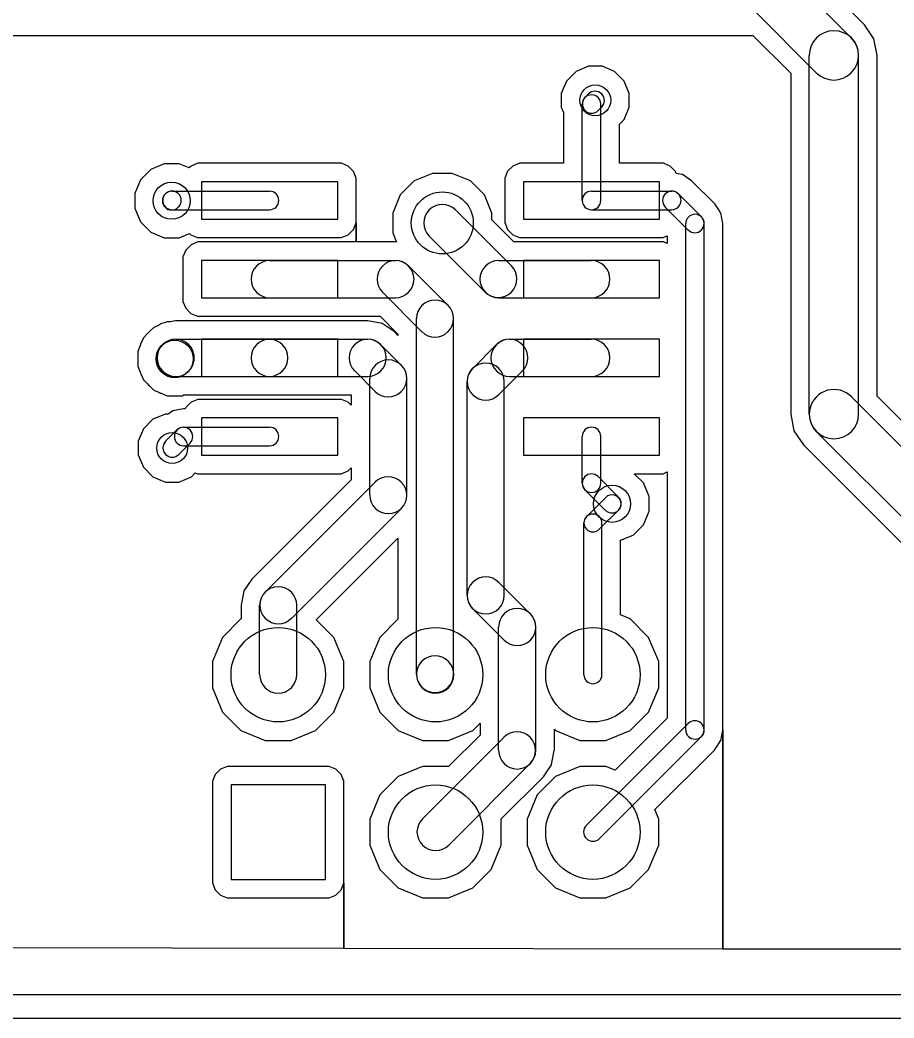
# Model space of a CAD drawing. Extents: x 32880 to 68030, y 27285 to 49782.
# Drawn here: x 40376 to 45931, y 27285 to 33626 of the extents above; entities that cross this region are included whole.
import ezdxf

# ---------------------------------------------------------------- set-up
doc = ezdxf.new("R2010")
doc.units = 0
doc.layers.add('BLACK', color=1, linetype='CONTINUOUS')

msp = doc.modelspace()

# ---------------------------------------------------------------- linework, layer by layer
at = {"layer": 'BLACK'}
for p, q in [((45743, 33595), (45342, 33995)), ((45743, 33595), (45342, 33995)), ((45659, 33512), (45259, 33912)), ((45437, 33290), (45037, 33690)), ((45743, 33594), (45743, 33595)), ((45743, 33594), (45743, 33595)), ((45803, 33505), (45743, 33594)), ((45803, 33505), (45743, 33594)), ((36869, 33526), (45034, 33526)), ((36869, 33526), (45034, 33526)), ((45034, 33526), (45274, 33287)), ((45034, 33526), (45274, 33287)), ((45824, 33400), (45803, 33505)), ((45824, 33400), (45803, 33505)), ((45392, 31122), (45392, 33400)), ((45706, 31122), (45706, 33400)), ((45824, 31235), (45824, 33400)), ((45824, 31235), (45824, 33400)), ((43910, 33298), (43849, 33237)), ((43910, 33298), (43849, 33237)), ((43989, 33331), (43910, 33298)), ((43989, 33331), (43910, 33298)), ((44075, 33331), (43989, 33331)), ((44075, 33331), (43989, 33331)), ((44154, 33298), (44075, 33331)), ((44154, 33298), (44075, 33331)), ((44215, 33237), (44154, 33298)), ((44215, 33237), (44154, 33298)), ((43849, 33237), (43816, 33158)), ((43849, 33237), (43816, 33158)), ((44248, 33158), (44215, 33237)), ((44248, 33158), (44215, 33237)), ((45274, 33287), (45274, 31121)), ((45274, 33287), (45274, 31121)), ((43816, 33158), (43816, 33072)), ((43816, 33158), (43816, 33072)), ((43990, 33156), (43967, 33133)), ((44248, 33072), (44248, 33158)), ((44248, 33072), (44248, 33158)), ((43816, 33072), (43831, 33037)), ((43816, 33072), (43831, 33037)), ((43831, 33037), (43831, 32715)), ((43831, 33037), (43831, 32715)), ((43949, 32479), (43949, 33091)), ((44073, 33073), (44050, 33050)), ((44067, 32479), (44067, 33091)), ((44215, 32993), (44248, 33072)), ((44215, 32993), (44248, 33072)), ((44185, 32963), (44215, 32993)), ((44185, 32963), (44215, 32993)), ((44185, 32715), (44185, 32963)), ((44185, 32715), (44185, 32963)), ((41207, 32676), (41141, 32610)), ((41207, 32676), (41141, 32610)), ((41293, 32712), (41207, 32676)), ((41293, 32712), (41207, 32676)), ((41387, 32712), (41293, 32712)), ((41387, 32712), (41293, 32712)), ((41450, 32686), (41387, 32712)), ((41450, 32686), (41387, 32712)), ((41463, 32697), (41450, 32686)), ((41463, 32697), (41450, 32686)), ((41506, 32715), (41463, 32697)), ((41506, 32715), (41463, 32697)), ((42372, 32715), (41506, 32715)), ((42372, 32715), (41506, 32715)), ((42419, 32715), (42372, 32715)), ((42419, 32715), (42372, 32715)), ((42462, 32697), (42419, 32715)), ((42462, 32697), (42419, 32715)), ((42495, 32663), (42462, 32697)), ((42495, 32663), (42462, 32697)), ((42513, 32620), (42495, 32663)), ((42513, 32620), (42495, 32663)), ((43475, 32664), (43457, 32621)), ((43475, 32664), (43457, 32621)), ((43509, 32697), (43475, 32664)), ((43509, 32697), (43475, 32664)), ((43552, 32715), (43509, 32697)), ((43552, 32715), (43509, 32697)), ((43831, 32715), (43552, 32715)), ((43831, 32715), (43552, 32715)), ((44418, 32715), (44185, 32715)), ((44418, 32715), (44185, 32715)), ((44465, 32715), (44418, 32715)), ((44465, 32715), (44418, 32715)), ((44508, 32697), (44465, 32715)), ((44508, 32697), (44465, 32715)), ((44541, 32663), (44508, 32697)), ((44541, 32663), (44508, 32697)), ((44546, 32651), (44541, 32663)), ((44546, 32651), (44541, 32663)), ((41141, 32610), (41105, 32524)), ((41141, 32610), (41105, 32524)), ((42395, 32597), (41529, 32597)), ((41529, 32597), (41529, 32361)), ((42395, 32361), (42395, 32597)), ((42513, 32384), (42513, 32620)), ((42513, 32384), (42513, 32620)), ((42882, 32603), (42793, 32515)), ((42882, 32603), (42793, 32515)), ((42998, 32651), (42882, 32603)), ((42998, 32651), (42882, 32603)), ((43123, 32651), (42998, 32651)), ((43123, 32651), (42998, 32651)), ((43239, 32603), (43123, 32651)), ((43239, 32603), (43123, 32651)), ((43327, 32514), (43239, 32603)), ((43327, 32514), (43239, 32603)), ((43457, 32621), (43457, 32574)), ((43457, 32621), (43457, 32574)), ((44441, 32597), (43575, 32597)), ((43575, 32597), (43575, 32361)), ((44441, 32361), (44441, 32597)), ((44587, 32643), (44546, 32651)), ((44587, 32643), (44546, 32651)), ((44644, 32604), (44587, 32643)), ((44644, 32604), (44587, 32643)), ((44791, 32458), (44644, 32604)), ((44791, 32458), (44644, 32604)), ((41342, 32538), (41962, 32538)), ((43457, 32574), (43457, 32338)), ((43457, 32574), (43457, 32338)), ((44008, 32538), (44518, 32538)), ((41105, 32524), (41105, 32430)), ((41105, 32524), (41105, 32430)), ((41300, 32520), (41299, 32519)), ((42793, 32515), (42745, 32399)), ((42793, 32515), (42745, 32399)), ((43375, 32398), (43327, 32514)), ((43375, 32398), (43327, 32514)), ((44561, 32521), (44707, 32375)), ((41105, 32430), (41141, 32344)), ((41105, 32430), (41141, 32344)), ((41342, 32420), (41962, 32420)), ((41383, 32437), (41382, 32436)), ((43143, 32420), (43500, 32063)), ((44008, 32420), (44518, 32420)), ((44477, 32437), (44623, 32291)), ((44791, 32457), (44791, 32458)), ((44791, 32457), (44791, 32458)), ((44817, 32419), (44791, 32457)), ((44817, 32419), (44791, 32457)), ((44829, 32401), (44817, 32419)), ((44829, 32401), (44817, 32419)), ((44830, 32400), (44829, 32401)), ((44830, 32400), (44829, 32401)), ((44842, 32333), (44830, 32400)), ((44842, 32333), (44830, 32400)), ((41141, 32344), (41207, 32278)), ((41141, 32344), (41207, 32278)), ((41529, 32361), (42395, 32361)), ((42495, 32294), (42513, 32337)), ((42495, 32294), (42513, 32337)), ((42513, 32337), (42513, 32384)), ((42513, 32337), (42513, 32384)), ((42513, 32215), (42513, 32337)), ((42513, 32337), (42513, 32215)), ((42513, 32215), (42513, 32337)), ((42513, 32337), (42513, 32215)), ((42745, 32399), (42745, 32274)), ((42745, 32399), (42745, 32274)), ((43375, 32355), (43375, 32398)), ((43375, 32355), (43375, 32398)), ((43514, 32215), (43375, 32355)), ((43514, 32215), (43375, 32355)), ((43457, 32338), (43475, 32295)), ((43457, 32338), (43475, 32295)), ((43575, 32361), (44441, 32361)), ((41207, 32278), (41293, 32242)), ((41207, 32278), (41293, 32242)), ((42461, 32261), (42495, 32294)), ((42461, 32261), (42495, 32294)), ((42745, 32274), (42769, 32214)), ((42745, 32274), (42769, 32214)), ((43475, 32295), (43508, 32261)), ((43475, 32295), (43508, 32261)), ((44607, 29116), (44607, 32332)), ((44725, 29116), (44725, 32332)), ((44843, 32332), (44842, 32333)), ((44843, 32332), (44842, 32333)), ((44843, 29115), (44843, 32332)), ((44843, 29115), (44843, 32332)), ((41293, 32242), (41387, 32242)), ((41293, 32242), (41387, 32242)), ((41387, 32242), (41453, 32270)), ((41387, 32242), (41453, 32270)), ((41453, 32270), (41462, 32261)), ((41453, 32270), (41462, 32261)), ((41462, 32261), (41505, 32243)), ((41462, 32261), (41505, 32243)), ((41506, 32215), (41463, 32197)), ((41506, 32215), (41463, 32197)), ((41505, 32243), (41552, 32243)), ((41505, 32243), (41552, 32243)), ((41962, 32215), (41506, 32215)), ((41962, 32215), (41506, 32215)), ((41552, 32243), (42418, 32243)), ((41552, 32243), (42418, 32243)), ((42372, 32215), (41962, 32215)), ((42372, 32215), (41962, 32215)), ((42419, 32215), (42372, 32215)), ((42419, 32215), (42372, 32215)), ((42418, 32243), (42461, 32261)), ((42418, 32243), (42461, 32261)), ((42513, 32215), (42419, 32215)), ((42513, 32215), (42419, 32215)), ((42763, 32215), (42513, 32215)), ((42763, 32215), (42513, 32215)), ((42769, 32214), (42763, 32215)), ((42769, 32214), (42763, 32215)), ((42976, 32253), (43333, 31896)), ((43508, 32261), (43551, 32243)), ((43508, 32261), (43551, 32243)), ((43552, 32215), (43514, 32215)), ((43552, 32215), (43514, 32215)), ((43551, 32243), (43598, 32243)), ((43551, 32243), (43598, 32243)), ((44008, 32215), (43552, 32215)), ((44008, 32215), (43552, 32215)), ((43598, 32243), (44464, 32243)), ((43598, 32243), (44464, 32243)), ((44418, 32215), (44008, 32215)), ((44418, 32215), (44008, 32215)), ((44465, 32215), (44418, 32215)), ((44465, 32215), (44418, 32215)), ((44464, 32243), (44489, 32254)), ((44464, 32243), (44489, 32254)), ((44489, 32205), (44465, 32215)), ((44489, 32205), (44465, 32215)), ((44489, 32254), (44489, 32205)), ((44489, 32254), (44489, 32205)), ((41429, 32164), (41411, 32121)), ((41429, 32164), (41411, 32121)), ((41463, 32197), (41429, 32164)), ((41463, 32197), (41429, 32164)), ((41411, 32121), (41411, 32074)), ((41411, 32121), (41411, 32074)), ((42395, 32097), (41529, 32097)), ((41529, 32097), (41529, 31861)), ((41962, 32097), (42762, 32097)), ((42395, 31861), (42395, 32097)), ((43417, 32097), (44007, 32097)), ((44441, 32097), (43575, 32097)), ((43575, 32097), (43575, 31861)), ((44441, 31861), (44441, 32097)), ((41411, 32074), (41411, 31838)), ((41411, 32074), (41411, 31838)), ((42846, 32063), (43097, 31812)), ((42679, 31896), (42930, 31645)), ((41411, 31838), (41429, 31795)), ((41411, 31838), (41429, 31795)), ((41529, 31861), (42395, 31861)), ((41962, 31861), (42762, 31861)), ((43417, 31861), (44007, 31861)), ((43575, 31861), (44441, 31861)), ((41429, 31795), (41462, 31761)), ((41429, 31795), (41462, 31761)), ((41312, 31708), (41295, 31702)), ((41312, 31708), (41295, 31702)), ((41330, 31708), (41312, 31708)), ((41330, 31708), (41312, 31708)), ((41365, 31715), (41330, 31708)), ((41365, 31715), (41330, 31708)), ((41506, 31715), (41365, 31715)), ((41506, 31715), (41365, 31715)), ((41462, 31761), (41505, 31743)), ((41462, 31761), (41505, 31743)), ((41505, 31743), (41552, 31743)), ((41505, 31743), (41552, 31743)), ((41962, 31715), (41506, 31715)), ((41962, 31715), (41506, 31715)), ((41552, 31743), (41962, 31743)), ((41552, 31743), (41962, 31743)), ((41962, 31743), (42418, 31743)), ((41962, 31743), (42418, 31743)), ((42372, 31715), (41962, 31715)), ((42372, 31715), (41962, 31715)), ((42419, 31715), (42372, 31715)), ((42419, 31715), (42372, 31715)), ((42418, 31743), (42665, 31743)), ((42418, 31743), (42665, 31743)), ((42586, 31715), (42419, 31715)), ((42586, 31715), (42419, 31715)), ((42677, 31697), (42586, 31715)), ((42677, 31697), (42586, 31715)), ((42665, 31743), (42778, 31630)), ((42665, 31743), (42778, 31630)), ((42896, 29470), (42896, 31728)), ((43132, 29470), (43132, 31728)), ((41192, 31640), (41187, 31634)), ((41192, 31640), (41187, 31634)), ((41198, 31646), (41192, 31640)), ((41198, 31646), (41192, 31640)), ((41203, 31650), (41198, 31646)), ((41203, 31650), (41198, 31646)), ((41226, 31672), (41203, 31650)), ((41226, 31672), (41203, 31650)), ((41256, 31685), (41226, 31672)), ((41256, 31685), (41226, 31672)), ((41257, 31686), (41256, 31685)), ((41257, 31686), (41256, 31685)), ((41275, 31697), (41257, 31686)), ((41275, 31697), (41257, 31686)), ((41295, 31702), (41275, 31697)), ((41295, 31702), (41275, 31697)), ((42753, 31646), (42677, 31697)), ((42753, 31646), (42677, 31697)), ((42778, 31621), (42753, 31646)), ((42778, 31621), (42753, 31646)), ((41160, 31606), (41144, 31570)), ((41160, 31606), (41144, 31570)), ((41187, 31634), (41160, 31606)), ((41187, 31634), (41160, 31606)), ((41365, 31597), (41961, 31597)), ((42395, 31597), (41529, 31597)), ((41529, 31597), (41529, 31361)), ((41962, 31597), (42586, 31597)), ((42395, 31361), (42395, 31597)), ((42778, 31630), (42778, 31621)), ((42778, 31630), (42778, 31621)), ((43487, 31597), (44007, 31597)), ((44441, 31597), (43575, 31597)), ((43575, 31597), (43575, 31361)), ((44441, 31361), (44441, 31597)), ((41139, 31558), (41124, 31520)), ((41139, 31558), (41124, 31520)), ((41124, 31520), (41124, 31479)), ((41124, 31520), (41124, 31479)), ((41141, 31564), (41139, 31558)), ((41141, 31564), (41139, 31558)), ((41144, 31570), (41141, 31564)), ((41144, 31570), (41141, 31564)), ((41276, 31557), (41281, 31562)), ((42669, 31562), (42799, 31432)), ((43403, 31562), (43253, 31412)), ((41124, 31479), (41123, 31473)), ((41124, 31479), (41123, 31473)), ((41123, 31473), (41124, 31468)), ((41123, 31473), (41124, 31468)), ((41124, 31468), (41124, 31426)), ((41124, 31468), (41124, 31426)), ((41124, 31426), (41139, 31389)), ((41124, 31426), (41139, 31389)), ((41139, 31389), (41141, 31382)), ((41139, 31389), (41141, 31382)), ((41443, 31390), (41448, 31395)), ((42503, 31396), (42633, 31266)), ((43569, 31396), (43419, 31246)), ((41141, 31382), (41144, 31377)), ((41141, 31382), (41144, 31377)), ((41144, 31377), (41160, 31340)), ((41144, 31377), (41160, 31340)), ((41160, 31340), (41187, 31313)), ((41160, 31340), (41187, 31313)), ((41365, 31361), (41961, 31361)), ((41529, 31361), (42395, 31361)), ((41962, 31361), (42586, 31361)), ((42599, 30608), (42599, 31348)), ((42835, 30608), (42835, 31348)), ((43218, 29970), (43218, 31328)), ((43454, 29970), (43454, 31328)), ((43487, 31361), (44007, 31361)), ((43575, 31361), (44441, 31361)), ((41187, 31313), (41192, 31306)), ((41187, 31313), (41192, 31306)), ((41192, 31306), (41198, 31302)), ((41192, 31306), (41198, 31302)), ((41198, 31302), (41226, 31274)), ((41198, 31302), (41226, 31274)), ((41226, 31274), (41262, 31259)), ((41226, 31274), (41262, 31259)), ((41262, 31259), (41268, 31255)), ((41262, 31259), (41268, 31255)), ((41268, 31255), (41274, 31254)), ((41268, 31255), (41274, 31254)), ((41274, 31254), (41312, 31238)), ((41274, 31254), (41312, 31238)), ((41312, 31238), (41353, 31238)), ((41312, 31238), (41353, 31238)), ((41353, 31238), (41359, 31237)), ((41353, 31238), (41359, 31237)), ((41359, 31237), (41364, 31238)), ((41359, 31237), (41364, 31238)), ((41364, 31238), (41406, 31238)), ((41364, 31238), (41406, 31238)), ((41406, 31238), (41417, 31243)), ((41406, 31238), (41417, 31243)), ((41417, 31243), (41505, 31243)), ((41417, 31243), (41505, 31243)), ((41463, 31197), (41429, 31164)), ((41463, 31197), (41429, 31164)), ((41506, 31215), (41463, 31197)), ((41506, 31215), (41463, 31197)), ((41505, 31243), (41552, 31243)), ((41505, 31243), (41552, 31243)), ((42372, 31215), (41506, 31215)), ((42372, 31215), (41506, 31215)), ((41552, 31243), (41962, 31243)), ((41552, 31243), (41962, 31243)), ((41962, 31243), (42418, 31243)), ((41962, 31243), (42418, 31243)), ((42419, 31215), (42372, 31215)), ((42419, 31215), (42372, 31215)), ((42418, 31243), (42481, 31243)), ((42418, 31243), (42481, 31243)), ((42462, 31197), (42419, 31215)), ((42462, 31197), (42419, 31215)), ((42481, 31178), (42462, 31197)), ((42481, 31178), (42462, 31197)), ((42481, 31243), (42481, 31178)), ((42481, 31243), (42481, 31178)), ((46508, 30384), (45660, 31232)), ((46510, 30548), (45824, 31235)), ((46510, 30548), (45824, 31235)), ((41348, 31143), (41317, 31122)), ((41348, 31143), (41317, 31122)), ((41416, 31156), (41348, 31143)), ((41416, 31156), (41348, 31143)), ((41425, 31156), (41416, 31156)), ((41425, 31156), (41416, 31156)), ((41429, 31164), (41425, 31156)), ((41429, 31164), (41425, 31156)), ((41221, 31089), (41160, 31028)), ((41221, 31089), (41160, 31028)), ((41300, 31122), (41221, 31089)), ((41300, 31122), (41221, 31089)), ((41317, 31122), (41300, 31122)), ((41317, 31122), (41300, 31122)), ((42395, 31097), (41529, 31097)), ((41529, 31097), (41529, 30861)), ((42395, 30861), (42395, 31097)), ((44441, 31097), (43575, 31097)), ((43575, 31097), (43575, 30861)), ((44441, 30861), (44441, 31097)), ((45274, 31121), (45295, 31016)), ((45274, 31121), (45295, 31016)), ((41160, 31028), (41127, 30949)), ((41160, 31028), (41127, 30949)), ((41373, 31021), (41301, 30949)), ((41416, 31038), (41962, 31038)), ((45295, 31016), (45355, 30927)), ((45295, 31016), (45355, 30927)), ((46286, 30162), (45438, 31010)), ((41127, 30949), (41127, 30863)), ((41127, 30949), (41127, 30863)), ((43949, 30683), (43949, 30979)), ((44067, 30683), (44067, 30979)), ((41457, 30937), (41385, 30865)), ((41416, 30920), (41962, 30920)), ((45355, 30927), (46202, 30079)), ((45355, 30927), (46202, 30079)), ((41127, 30863), (41160, 30784)), ((41127, 30863), (41160, 30784)), ((41529, 30861), (42395, 30861)), ((43575, 30861), (44441, 30861)), ((41160, 30784), (41221, 30723)), ((41160, 30784), (41221, 30723)), ((42418, 30743), (42461, 30761)), ((42418, 30743), (42461, 30761)), ((42461, 30761), (42481, 30781)), ((42461, 30761), (42481, 30781)), ((42481, 30781), (42481, 30705)), ((42481, 30781), (42481, 30705)), ((44464, 30743), (44489, 30754)), ((44464, 30743), (44489, 30754)), ((44489, 30754), (44489, 29189)), ((44489, 30754), (44489, 29189)), ((41221, 30723), (41300, 30690)), ((41221, 30723), (41300, 30690)), ((41300, 30690), (41386, 30690)), ((41300, 30690), (41386, 30690)), ((41386, 30690), (41465, 30723)), ((41386, 30690), (41465, 30723)), ((41465, 30723), (41490, 30749)), ((41465, 30723), (41490, 30749)), ((41490, 30749), (41505, 30743)), ((41490, 30749), (41505, 30743)), ((41505, 30743), (41552, 30743)), ((41505, 30743), (41552, 30743)), ((41552, 30743), (42418, 30743)), ((41552, 30743), (42418, 30743)), ((42481, 30705), (41850, 30074)), ((42481, 30705), (41850, 30074)), ((42633, 30690), (41934, 29991)), ((44050, 30725), (44180, 30595)), ((44338, 30685), (44280, 30743)), ((44280, 30743), (44464, 30743)), ((44338, 30685), (44280, 30743)), ((44280, 30743), (44464, 30743)), ((43966, 30641), (44096, 30511)), ((44374, 30599), (44338, 30685)), ((44374, 30599), (44338, 30685)), ((43977, 30470), (44099, 30592)), ((44374, 30505), (44374, 30599)), ((44374, 30505), (44374, 30599)), ((42800, 30523), (42101, 29824)), ((44057, 30390), (44179, 30512)), ((44338, 30419), (44374, 30505)), ((44338, 30419), (44374, 30505)), ((43960, 29466), (43960, 30430)), ((44074, 29466), (44074, 30430)), ((44272, 30353), (44338, 30419)), ((44272, 30353), (44338, 30419)), ((42259, 29815), (42778, 30334)), ((42259, 29815), (42778, 30334)), ((42778, 30334), (42778, 29818)), ((42778, 30334), (42778, 29818)), ((44192, 30320), (44272, 30353)), ((44192, 30320), (44272, 30353)), ((44192, 29846), (44192, 30320)), ((44192, 29846), (44192, 30320)), ((41850, 30074), (41799, 29998)), ((41850, 30074), (41799, 29998)), ((41799, 29998), (41781, 29907)), ((41799, 29998), (41781, 29907)), ((43420, 30052), (43619, 29853)), ((41781, 29907), (41781, 29821)), ((41781, 29907), (41781, 29821)), ((41899, 29467), (41899, 29907)), ((42135, 29467), (42135, 29907)), ((43253, 29885), (43452, 29686)), ((41780, 29820), (41663, 29703)), ((41780, 29820), (41663, 29703)), ((41781, 29821), (41780, 29820)), ((41781, 29821), (41780, 29820)), ((42371, 29703), (42259, 29815)), ((42371, 29703), (42259, 29815)), ((42778, 29818), (42663, 29703)), ((42778, 29818), (42663, 29703)), ((44254, 29820), (44192, 29846)), ((44254, 29820), (44192, 29846)), ((44371, 29703), (44254, 29820)), ((44371, 29703), (44254, 29820)), ((43418, 28985), (43418, 29769)), ((43654, 28985), (43654, 29769)), ((41663, 29703), (41599, 29549)), ((41663, 29703), (41599, 29549)), ((42435, 29549), (42371, 29703)), ((42435, 29549), (42371, 29703)), ((42663, 29703), (42599, 29549)), ((42663, 29703), (42599, 29549)), ((44435, 29549), (44371, 29703)), ((44435, 29549), (44371, 29703)), ((41599, 29549), (41599, 29383)), ((41599, 29549), (41599, 29383)), ((42435, 29383), (42435, 29549)), ((42435, 29383), (42435, 29549)), ((42599, 29549), (42599, 29383)), ((42599, 29549), (42599, 29383)), ((43097, 29553), (43100, 29550)), ((44435, 29383), (44435, 29549)), ((44435, 29383), (44435, 29549)), ((41599, 29383), (41663, 29229)), ((41599, 29383), (41663, 29229)), ((42371, 29229), (42435, 29383)), ((42371, 29229), (42435, 29383)), ((42599, 29383), (42663, 29229)), ((42599, 29383), (42663, 29229)), ((42930, 29386), (42933, 29383)), ((44371, 29229), (44435, 29383)), ((44371, 29229), (44435, 29383)), ((41663, 29229), (41780, 29112)), ((41663, 29229), (41780, 29112)), ((42254, 29112), (42371, 29229)), ((42254, 29112), (42371, 29229)), ((42663, 29229), (42780, 29112)), ((42663, 29229), (42780, 29112)), ((44489, 29189), (44159, 28860)), ((44489, 29189), (44159, 28860)), ((44254, 29112), (44371, 29229)), ((44254, 29112), (44371, 29229)), ((41780, 29112), (41934, 29048)), ((41780, 29112), (41934, 29048)), ((42100, 29048), (42254, 29112)), ((42100, 29048), (42254, 29112)), ((42780, 29112), (42934, 29048)), ((42780, 29112), (42934, 29048)), ((43100, 29048), (43254, 29112)), ((43100, 29048), (43254, 29112)), ((43254, 29112), (43300, 29158)), ((43254, 29112), (43300, 29158)), ((43300, 29158), (43300, 29083)), ((43300, 29158), (43300, 29083)), ((43772, 28985), (43772, 29120)), ((43772, 29120), (43780, 29112)), ((43772, 28985), (43772, 29120)), ((43772, 29120), (43780, 29112)), ((43780, 29112), (43934, 29048)), ((43780, 29112), (43934, 29048)), ((44623, 29157), (43975, 28509)), ((44100, 29048), (44254, 29112)), ((44100, 29048), (44254, 29112)), ((44830, 29047), (44842, 29114)), ((44830, 29047), (44842, 29114)), ((44842, 29114), (44843, 29115)), ((44842, 29114), (44843, 29115)), ((44843, 27723), (44843, 29115)), ((44843, 29115), (44843, 27723)), ((44843, 27723), (44843, 29115)), ((44843, 29115), (44843, 27723)), ((41934, 29048), (42100, 29048)), ((41934, 29048), (42100, 29048)), ((43451, 29068), (42934, 28551)), ((42934, 29048), (43100, 29048)), ((42934, 29048), (43100, 29048)), ((43300, 29083), (43100, 28884)), ((43300, 29083), (43100, 28884)), ((43934, 29048), (44100, 29048)), ((43934, 29048), (44100, 29048)), ((44707, 29073), (44059, 28425)), ((44806, 29013), (44829, 29047)), ((44806, 29013), (44829, 29047)), ((44829, 29047), (44830, 29047)), ((44829, 29047), (44830, 29047)), ((43754, 28895), (43771, 28984)), ((43754, 28895), (43771, 28984)), ((43771, 28984), (43772, 28985)), ((43771, 28984), (43772, 28985)), ((44410, 28609), (44791, 28989)), ((44410, 28609), (44791, 28989)), ((44791, 28990), (44806, 29013)), ((44791, 28990), (44806, 29013)), ((44791, 28989), (44791, 28990)), ((44791, 28989), (44791, 28990)), ((41651, 28866), (41617, 28833)), ((41651, 28866), (41617, 28833)), ((41694, 28884), (41651, 28866)), ((41694, 28884), (41651, 28866)), ((42294, 28884), (41694, 28884)), ((42294, 28884), (41694, 28884)), ((42341, 28884), (42294, 28884)), ((42341, 28884), (42294, 28884)), ((42384, 28866), (42341, 28884)), ((42384, 28866), (42341, 28884)), ((42417, 28832), (42384, 28866)), ((42417, 28832), (42384, 28866)), ((42934, 28884), (42780, 28820)), ((42934, 28884), (42780, 28820)), ((43100, 28884), (42934, 28884)), ((43100, 28884), (42934, 28884)), ((43618, 28901), (43101, 28384)), ((43703, 28818), (43753, 28894)), ((43703, 28818), (43753, 28894)), ((43753, 28894), (43754, 28895)), ((43753, 28894), (43754, 28895)), ((43934, 28884), (43780, 28820)), ((43934, 28884), (43780, 28820)), ((44100, 28884), (43934, 28884)), ((44100, 28884), (43934, 28884)), ((44159, 28860), (44100, 28884)), ((44159, 28860), (44100, 28884)), ((41617, 28833), (41599, 28790)), ((41617, 28833), (41599, 28790)), ((41599, 28790), (41599, 28743)), ((41599, 28790), (41599, 28743)), ((42435, 28789), (42417, 28832)), ((42435, 28789), (42417, 28832)), ((42435, 28189), (42435, 28789)), ((42435, 28189), (42435, 28789)), ((42780, 28820), (42663, 28703)), ((42780, 28820), (42663, 28703)), ((43434, 28550), (43702, 28817)), ((43434, 28550), (43702, 28817)), ((43780, 28820), (43663, 28703)), ((43780, 28820), (43663, 28703)), ((43702, 28817), (43702, 28818)), ((43702, 28818), (43703, 28818)), ((43702, 28817), (43702, 28818)), ((43702, 28818), (43703, 28818)), ((41599, 28743), (41599, 28143)), ((41599, 28743), (41599, 28143)), ((41717, 28766), (41717, 28166)), ((42317, 28766), (41717, 28766)), ((42317, 28166), (42317, 28766)), ((42663, 28703), (42599, 28549)), ((42663, 28703), (42599, 28549)), ((43663, 28703), (43599, 28549)), ((43663, 28703), (43599, 28549)), ((44435, 28549), (44410, 28609)), ((44435, 28549), (44410, 28609)), ((42599, 28549), (42599, 28383)), ((42599, 28549), (42599, 28383)), ((43435, 28549), (43434, 28550)), ((43435, 28549), (43434, 28550)), ((43435, 28383), (43435, 28549)), ((43435, 28383), (43435, 28549)), ((43599, 28549), (43599, 28383)), ((43599, 28549), (43599, 28383)), ((44435, 28383), (44435, 28549)), ((44435, 28383), (44435, 28549)), ((42599, 28383), (42663, 28229)), ((42599, 28383), (42663, 28229)), ((43371, 28229), (43435, 28383)), ((43371, 28229), (43435, 28383)), ((43599, 28383), (43663, 28229)), ((43599, 28383), (43663, 28229)), ((44371, 28229), (44435, 28383)), ((44371, 28229), (44435, 28383)), ((42663, 28229), (42780, 28112)), ((42663, 28229), (42780, 28112)), ((43254, 28112), (43371, 28229)), ((43254, 28112), (43371, 28229)), ((43663, 28229), (43780, 28112)), ((43663, 28229), (43780, 28112)), ((44254, 28112), (44371, 28229)), ((44254, 28112), (44371, 28229)), ((41717, 28166), (42317, 28166)), ((42435, 28142), (42435, 28189)), ((42435, 28142), (42435, 28189)), ((41599, 28143), (41617, 28100)), ((41599, 28143), (41617, 28100)), ((41617, 28100), (41650, 28066)), ((41617, 28100), (41650, 28066)), ((42383, 28066), (42417, 28099)), ((42383, 28066), (42417, 28099)), ((42417, 28099), (42435, 28142)), ((42417, 28099), (42435, 28142)), ((42435, 27727), (42435, 28142)), ((42435, 28142), (42435, 27727)), ((42435, 27727), (42435, 28142)), ((42435, 28142), (42435, 27727)), ((42780, 28112), (42934, 28048)), ((42780, 28112), (42934, 28048)), ((43100, 28048), (43254, 28112)), ((43100, 28048), (43254, 28112)), ((43780, 28112), (43934, 28048)), ((43780, 28112), (43934, 28048)), ((44100, 28048), (44254, 28112)), ((44100, 28048), (44254, 28112)), ((41650, 28066), (41693, 28048)), ((41650, 28066), (41693, 28048)), ((41693, 28048), (41740, 28048)), ((41693, 28048), (41740, 28048)), ((41740, 28048), (42340, 28048)), ((41740, 28048), (42340, 28048)), ((42340, 28048), (42383, 28066)), ((42340, 28048), (42383, 28066)), ((42934, 28048), (43100, 28048)), ((42934, 28048), (43100, 28048)), ((43934, 28048), (44100, 28048)), ((43934, 28048), (44100, 28048)), ((42435, 27727), (40245, 27730)), ((42435, 27727), (40245, 27730)), ((44843, 27723), (42435, 27727)), ((44843, 27723), (42435, 27727)), ((47338, 27720), (44843, 27723)), ((47338, 27720), (44843, 27723)), ((34455, 27435), (66455, 27435)), ((34455, 27285), (66455, 27285))]:
    msp.add_line(p, q, dxfattribs=at)
for centre, radius in [((44032, 33115), 98), ((41340, 32477), 118), ((43060, 32336), 197), ((41359, 31473), 118), ((41343, 30906), 98), ((44139, 30552), 118), ((42017, 29466), 300), ((43017, 29466), 300), ((44017, 29466), 300), ((43017, 28466), 300), ((44017, 28466), 300)]:
    msp.add_circle(centre, radius, dxfattribs=at)
for centre, radius, start, end in [((45549, 33400), 157, 360, 540), ((45548, 33401), 157, 225, 405), ((44031, 33114), 59, -45, 135), ((44008, 33091), 59, 360, 540), ((44009, 33092), 59, 135, 315), ((41342, 32479), 59, 90, 270), ((41342, 32479), 59, -45, 135), ((41962, 32479), 59, 270, 450), ((44008, 32479), 59, 90, 270), ((44519, 32479), 59, 45, 225), ((44518, 32479), 59, 270, 450), ((41340, 32477), 59, 135, 315), ((44008, 32479), 59, 180, 360), ((43060, 32336), 118, 45, 225), ((44666, 32332), 59, 360, 540), ((44665, 32333), 59, 225, 405), ((41962, 31979), 118, 90, 270), ((42763, 31979), 118, 45, 225), ((42762, 31979), 118, 270, 450), ((43417, 31979), 118, 90, 270), ((44007, 31979), 118, 270, 450), ((43416, 31980), 118, 225, 405), ((43014, 31728), 118, 360, 540), ((43013, 31729), 118, 225, 405), ((41365, 31479), 118, 90, 270), ((41365, 31479), 118, 315, 495), ((41962, 31479), 118, 90, 270), ((41961, 31479), 118, 270, 450), ((42586, 31479), 118, 45, 225), ((42586, 31479), 118, 270, 450), ((43487, 31479), 118, 90, 270), ((43486, 31479), 118, -45, 135), ((44007, 31479), 118, 270, 450), ((41359, 31473), 118, 135, 315), ((42717, 31348), 118, 360, 540), ((42716, 31349), 118, 225, 405), ((43336, 31328), 118, 360, 540), ((43336, 31329), 118, 135, 315), ((45549, 31121), 157, 405, 585), ((45549, 31122), 157, 180, 360), ((41416, 30979), 59, 90, 270), ((41415, 30979), 59, -45, 135), ((41962, 30979), 59, 270, 450), ((44008, 30979), 59, 360, 540), ((41343, 30907), 59, 135, 315), ((42716, 30606), 118, -45, 135), ((44008, 30683), 59, 45, 225), ((44008, 30683), 59, 180, 360), ((42717, 30608), 118, 180, 360), ((44138, 30553), 59, 225, 405), ((44139, 30552), 57, 315, 495), ((44017, 30430), 57, 360, 540), ((44017, 30430), 57, 135, 315), ((43336, 29969), 118, 45, 225), ((42017, 29907), 118, 360, 540), ((42018, 29908), 118, 135, 315), ((43336, 29970), 118, 180, 360), ((43536, 29769), 118, 360, 540), ((43536, 29769), 118, 225, 405), ((43014, 29469), 118, 45, 225), ((43016, 29467), 118, 225, 405), ((42017, 29467), 118, 180, 360), ((43014, 29470), 118, 180, 360), ((44017, 29466), 57, 180, 360), ((44665, 29115), 59, -45, 135), ((43535, 28985), 118, -45, 135), ((44666, 29116), 59, 180, 360), ((43536, 28985), 118, 180, 360), ((43017, 28467), 118, 135, 315), ((44017, 28467), 59, 135, 315)]:
    msp.add_arc(centre, radius, start, end, dxfattribs=at)

doc.saveas('drawing.dxf')
